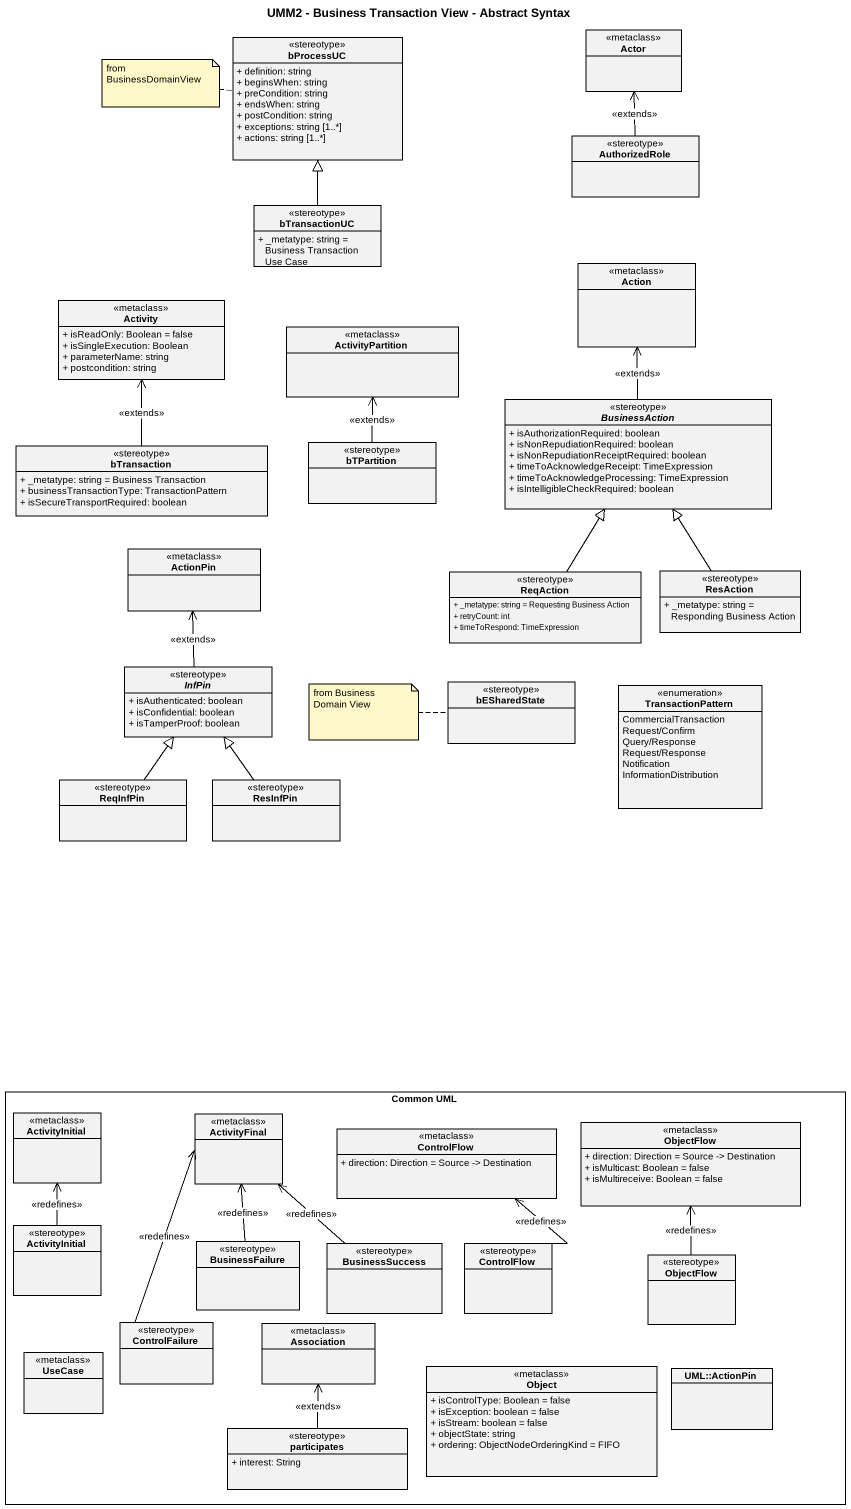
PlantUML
@startuml
title UMM2 - Business Transaction View - Abstract Syntax
hide circle
hide empty members
skinparam classAttributeIconSize 0
class bProcessUC <<stereotype>> {
  + definition: string
  + beginsWhen: string
  + preCondition: string
  + endsWhen: string
  + postCondition: string
  + exceptions: string [1..*]
  + actions: string [1..*]
}
class "Actor" as Actor_ <<metaclass>>
class AuthorizedRole <<stereotype>>
class bTransactionUC <<stereotype>> {
  + _metatype: string = Business Transaction Use Case
}
class "Action" as Action_ <<metaclass>>
class Activity <<metaclass>> {
  + isReadOnly: Boolean = false
  + isSingleExecution: Boolean
  + parameterName: string
  + postcondition: string
}
class ActivityPartition <<metaclass>>
abstract class BusinessAction <<stereotype>> {
  + isAuthorizationRequired: boolean
  + isNonRepudiationRequired: boolean
  + isNonRepudiationReceiptRequired: boolean
  + timeToAcknowledgeReceipt: TimeExpression
  + timeToAcknowledgeProcessing: TimeExpression
  + isIntelligibleCheckRequired: boolean
}
class bTransaction <<stereotype>> {
  + _metatype: string = Business Transaction
  + businessTransactionType: TransactionPattern
  + isSecureTransportRequired: boolean
}
class bTPartition <<stereotype>>
class ActionPin <<metaclass>>
class ReqAction <<stereotype>> {
  + _metatype: string = Requesting Business Action
  + retryCount: int
  + timeToRespond: TimeExpression
}
class ResAction <<stereotype>> {
  + _metatype: string = Responding Business Action
}
abstract class InfPin <<stereotype>> {
  + isAuthenticated: boolean
  + isConfidential: boolean
  + isTamperProof: boolean
}
class bESharedState <<stereotype>>
enum TransactionPattern {
  CommercialTransaction
  Request/Confirm
  Query/Response
  Request/Response
  Notification
  InformationDistribution
}
class ReqInfPin <<stereotype>>
class ResInfPin <<stereotype>>
rectangle "Common UML" as Common_UML {
  class ActivityInitial <<metaclass>>
  class ActivityFinal <<metaclass>>
  class ControlFlow <<metaclass>> {
    + direction: Direction = Source -> Destination
  }
  class ObjectFlow <<metaclass>> {
    + direction: Direction = Source -> Destination
    + isMulticast: Boolean = false
    + isMultireceive: Boolean = false
  }
  class "ActivityInitial" as ActivityInitial_2 <<stereotype>>
  class BusinessFailure <<stereotype>>
  class BusinessSuccess <<stereotype>>
  class "ControlFlow" as ControlFlow_2 <<stereotype>>
  class "ObjectFlow" as ObjectFlow_2 <<stereotype>>
  class ControlFailure <<stereotype>>
  class Association <<metaclass>>
  class "UseCase" as UseCase_ <<metaclass>>
  class "Object" as Object_ <<metaclass>> {
    + isControlType: Boolean = false
    + isException: boolean = false
    + isStream: boolean = false
    + objectState: string
    + ordering: ObjectNodeOrderingKind = FIFO
  }
  class "UML::ActionPin" as UML_ActionPin
  class participates <<stereotype>> {
    + interest: String
  }
}
AuthorizedRole -up-> Actor_ : <<extends>>
bTransactionUC -up-|> bProcessUC
BusinessAction -up-> Action_ : <<extends>>
bTransaction -up-> Activity : <<extends>>
bTPartition -up-> ActivityPartition : <<extends>>
ReqAction -up-|> BusinessAction
ResAction -up-|> BusinessAction
InfPin -up-> ActionPin : <<extends>>
ReqInfPin -up-|> InfPin
ResInfPin -up-|> InfPin
ActivityInitial_2 -up-> ActivityInitial : <<redefines>>
BusinessFailure -up-> ActivityFinal : <<redefines>>
BusinessSuccess -up-> ActivityFinal : <<redefines>>
ControlFlow_2 -up-> ControlFlow : <<redefines>>
ObjectFlow_2 -up-> ObjectFlow : <<redefines>>
ControlFailure -up-> ActivityFinal : <<redefines>>
participates -up-> Association : <<extends>>
note left of bProcessUC : from BusinessDomainView
note left of bESharedState : from Business Domain View
@enduml
